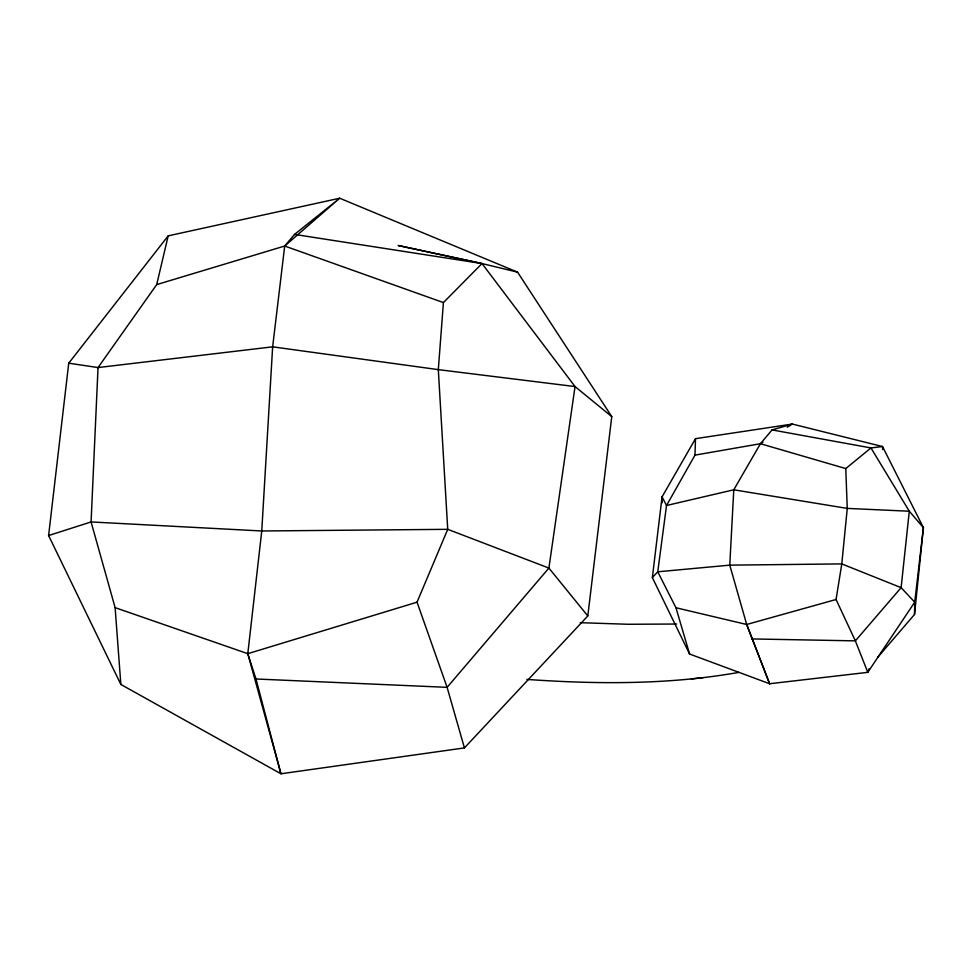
<?xml version="1.0" encoding="UTF-8"?>
<svg xmlns="http://www.w3.org/2000/svg" width="972" height="972" viewBox="0 0 972 972"><rect width="100%" height="100%" fill="white"/><g stroke="black" fill="none" stroke-linecap="round" stroke-linejoin="round"><path stroke-width="1.46" d="M877.692 657.327L914.518 614.474L914.725 602.178L923.4 527.638L882.515 446.537L792.338 424.059L695.502 438.664L662.066 496.838L652.358 577.611L689.573 654.022L769.605 683.741L867.789 672.345L914.725 602.178L901.117 587.659L841.788 563.906L729.765 565.145L657.752 571.803L652.358 577.611M689.573 654.022L675.965 607.755L657.752 571.803L666.525 505.501L694.98 455.127L695.502 438.664M517.554 272.148L482.003 263.558L443.414 302.584L438.311 369.639L447.728 529.327L417.037 602.19L447.108 687.338L464.422 747.918L280.944 773.773L120.856 684.458L48.6 535.548L68.733 363.2L168.18 235.856L339.714 198.227L517.554 272.148L611.765 416.611L587.805 615.944L464.422 747.918M914.518 614.474L923.4 527.638L909.294 511.223L870.948 447.934L772.06 429.916L760.432 443.718L733.775 489.803L729.765 565.145L746.69 624.486L769.605 683.741L746.69 624.486L675.965 607.755M115.121 607.646L247.799 653.682L255.988 678.991L280.944 773.773L247.799 653.682L261.76 530.979L272.646 346.834L284.699 246.025L294.54 234.422L339.714 198.227L284.699 246.025L156.699 284.602L98.038 367.562L91.076 521.94L115.121 607.646L120.856 684.458M869.077 668.748L867.789 672.345L855.36 640.864L836.066 599.505L841.788 563.906L847.256 508.405L845.774 468.577L870.948 447.934L882.515 446.537L882.685 449.477M156.699 284.602L168.18 235.856M694.98 455.127L760.432 443.718L762.984 442.151M787.235 427.206L792.338 424.059L772.06 429.916M48.6 535.548L91.076 521.94L261.76 530.979L447.728 529.327L548.901 568.073L587.805 615.944M247.799 653.682L417.037 602.19M746.69 624.486L836.066 599.505M738.854 672.381C668.967 684.786 597.452 684.349 526.873 679.416M702.999 677.666L691.262 678.954M676.609 624.036L628.046 624.267L580.175 622.688M751.927 638.932L855.36 640.864L901.117 587.659L909.294 511.223L847.256 508.405L733.775 489.803L666.525 505.501L662.066 496.838L662.163 502.718M255.988 678.991L447.108 687.338L548.901 568.073L575.047 386.564L482.003 263.558L398.362 245.539L482.003 263.558L294.54 234.422M68.733 363.2L98.038 367.562L272.646 346.834L438.311 369.639L575.047 386.564L611.765 416.611M760.432 443.718L845.774 468.577M284.699 246.025L443.414 302.584"/></g></svg>
